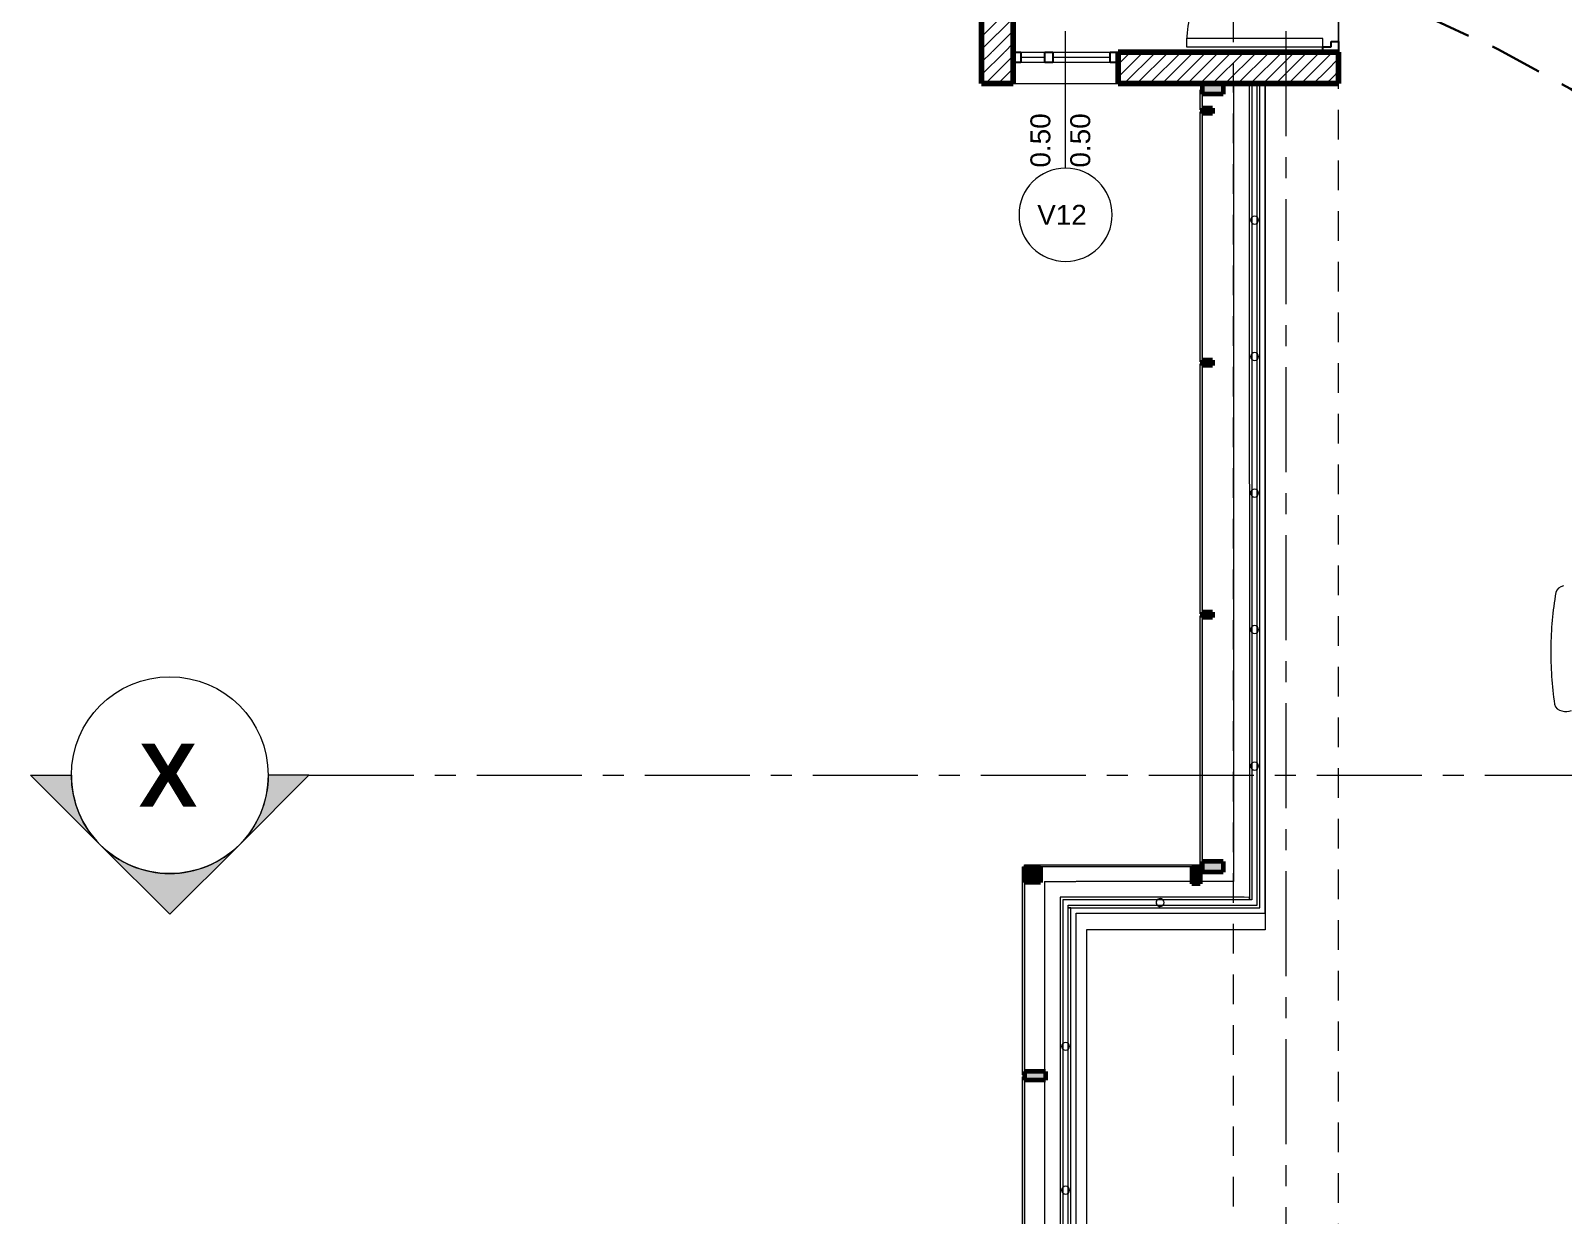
# Model space of a CAD drawing. Header units: inches. Extents: x -19 to 5698, y -728 to 92.
# Drawn here: x 373.34 to 380.64, y 32.31 to 37.95 of the extents above; entities that cross this region are included whole.
import ezdxf

# ---------------------------------------------------------------- set-up
doc = ezdxf.new("R2010")
doc.units = ezdxf.units.IN
doc.header["$MEASUREMENT"] = 0
doc.set_wipeout_variables(frame=1)
for name, pattern in [('HIDDEN', [0.375, 0.25, -0.125]), ('Hidden Line', [0.195611, 0.141111, -0.0545]), ('Punto & Raya', [0.65, 0.5, -0.075, 0, -0.075]), ('Wipeout_Contour', [1, 0, -1])]:
    doc.linetypes.add(name, pattern=pattern)
doc.layers.add('00 conduct tomacorr', color=120, linetype='HIDDEN', lineweight=30)
for name, color, linetype in [('02 _ ARQ _ ALB _ Ejes Generales', 251, 'Continuous'), ('02 _ ARQ _ ALB _ Mobiliario', 7, 'Continuous'), ('02 _ ARQ _ ALB _ Muros Interiores', 7, 'Continuous'), ('02 _ ARQ _ ZON _ Espacio.3D', 7, 'Continuous'), ('08 _ STR _ EXT _ 07 Losa Aligerada', 7, 'Continuous'), ('08 _ STR _ EXT _ 09 Vigas', 251, 'Continuous'), ('Acabado - Muros', 7, 'Continuous'), ('Estructura - 04 MURO', 7, 'Continuous'), ('Interior - Escaleras & Barandillas', 7, 'Continuous'), ('Marcador - Secciones', 7, 'Continuous')]:
    doc.layers.add(name, color=color, linetype=linetype)
doc.styles.add('Estilo_Generado_1', font='swisseb.ttf')
doc.styles.add('Estilo_Generado_4', font='swisse.ttf')
pattern_1 = [(45, (370.000076, 2e-08), (-0.03005204, 0.03005204), [])]

msp = doc.modelspace()

# ---------------------------------------------------------------- hatches: boundary and pattern name
at = {"layer": 'Acabado - Muros', "linetype": 'Continuous', "lineweight": 9}
for points in [[(378.9101, 37.67), (378.9101, 37.575), (378.9201, 37.575), (378.9201, 37.67)], [(378.9101, 37.565), (378.9101, 36.375), (378.9201, 36.375), (378.9201, 37.565)], [(378.9101, 36.365), (378.9101, 35.175), (378.9201, 35.175), (378.9201, 36.365)], [(378.9101, 35.165), (378.9101, 33.975), (378.9201, 33.975), (378.9201, 35.165)], [(378.0651, 33.97), (378.0651, 32.98), (378.0751, 32.98), (378.0751, 33.97)], [(378.8857, 33.98), (378.0751, 33.98), (378.0751, 33.97), (378.8857, 33.97)], [(378.0651, 32.97), (378.0651, 31.98), (378.0751, 31.98), (378.0751, 32.97)]]:
    msp.add_hatch(color=250, dxfattribs=at).paths.add_polyline_path(points)
at = {"layer": 'Acabado - Muros', "linetype": 'Continuous', "lineweight": 0}
for points in [[(379.0201, 37.65), (379.0201, 37.7), (378.9201, 37.7), (378.9201, 37.65)], [(378.9701, 37.5825), (378.9201, 37.5825), (378.9201, 37.5575), (378.9701, 37.5575)], [(378.9701, 36.3825), (378.9201, 36.3825), (378.9201, 36.3575), (378.9701, 36.3575)], [(378.9701, 35.1825), (378.9201, 35.1825), (378.9201, 35.1575), (378.9701, 35.1575)], [(379.0201, 33.995), (378.9201, 33.995), (378.9201, 33.945), (379.0201, 33.945)]]:
    msp.add_hatch(color=254, dxfattribs=at).paths.add_polyline_path(points)
at = {"layer": 'Marcador - Secciones', "linetype": 'Continuous', "lineweight": 13}
for points in [[(373.3417, 34.4067), (373.673, 34.0755, -0.198912), (373.5357, 34.4067)], [(374.6667, 34.4067), (374.4727, 34.4067, -0.198912), (374.3355, 34.0755)], [(373.673, 34.0755), (374.0042, 33.7442), (374.3355, 34.0755, -0.414214)]]:
    msp.add_hatch(color=7, dxfattribs=at).paths.add_polyline_path(points)

# ---------------------------------------------------------------- linework, layer by layer
at = {"layer": '02 _ ARQ _ ALB _ Mobiliario', "color": 175, "linetype": 'Continuous', "lineweight": 13}
for centre, major_axis, start_param, end_param in [((382.2937, 34.9916), (-1.7132, 0.0194), 6.126972, 6.283414), ((380.6449, 35.266), (-0.0419, 0.0005), 4.833319, 6.040606), ((382.2937, 34.9908), (-1.7132, 0.0194), 6.282956, 6.439399), ((380.6391, 34.7539), (-0.0419, 0.0005), 0.242579, 1.449866), ((380.6531, 34.784), (-0.0744, 0.0008), 1.316199, 1.942315)]:
    msp.add_ellipse(centre, major_axis=major_axis, ratio=0.996858, start_param=start_param, end_param=end_param, dxfattribs=at)
at = {"layer": '02 _ ARQ _ ZON _ Espacio.3D', "color": 9, "linetype": 'Continuous', "lineweight": 5, "flags": 128}
msp.add_lwpolyline([(379.5701, 37.85), (379.5701, 38.55), (379.4201, 38.55), (379.42, 39), (379.07, 39), (379.07, 40.95), (378.0201, 40.95), (378.0201, 37.85)], close=True, dxfattribs=at)
at = {"layer": '02 _ ARQ _ ZON _ Espacio.3D', "color": 254, "linetype": 'Continuous', "lineweight": 0, "flags": 128}
msp.add_lwpolyline([(393.5201, 39), (393.0701, 39), (393.0701, 39.4), (392.6701, 39.4), (392.6701, 39.7678), (386.97, 39.7678), (386.97, 39.4), (386.5701, 39.4), (386.57, 39), (386.07, 39), (386.07, 39.9), (381.2701, 39.9), (381.2701, 39.4), (379.57, 39.4), (379.5701, 37.7), (379.22, 37.7), (379.2201, 33.67), (378.3701, 33.67), (378.3701, 29.7)], dxfattribs=at)
at = {"layer": '08 _ STR _ EXT _ 07 Losa Aligerada', "color": 7, "linetype": 'Continuous', "lineweight": 18, "flags": 128}
msp.add_lwpolyline([(393.5701, 39.9), (392.5702, 39.9), (392.5702, 43), (387.0702, 43), (387.0702, 39.9), (386.07, 39.9), (386.07, 40.8), (381.1201, 40.8), (381.1201, 40.95), (378.0201, 40.95), (378.0201, 37.85), (379.0701, 37.85), (379.0701, 33.82), (378.17, 33.82), (378.17, 18.5527), (378.17, 6.3), (392.3198, 6.3), (392.3198, 6.2), (397.1712, 6.2)], dxfattribs=at)
at = {"layer": 'Acabado - Muros', "color": 7, "linetype": 'Continuous', "lineweight": 60}
for p, q in [((379.0201, 37.7), (378.9201, 37.7)), ((378.9201, 37.7), (378.9201, 37.65)), ((379.0201, 37.7), (379.0201, 37.65)), ((379.0201, 37.65), (378.9201, 37.65)), ((378.9201, 37.5825), (378.9201, 37.5575)), ((378.9701, 37.5825), (378.9201, 37.5825)), ((378.9701, 37.5575), (378.9201, 37.5575)), ((378.9701, 37.5825), (378.9701, 37.5575)), ((378.9201, 36.3825), (378.9201, 36.3575)), ((378.9701, 36.3825), (378.9201, 36.3825)), ((378.9701, 36.3575), (378.9201, 36.3575)), ((378.9701, 36.3825), (378.9701, 36.3575)), ((378.9201, 35.1825), (378.9201, 35.1575)), ((378.9701, 35.1825), (378.9201, 35.1825)), ((378.9701, 35.1825), (378.9701, 35.1575)), ((378.9701, 35.1575), (378.9201, 35.1575)), ((378.0751, 33.97), (378.0751, 33.895)), ((378.1501, 33.97), (378.0751, 33.97)), ((378.9107, 33.97), (378.8707, 33.97)), ((378.9201, 33.995), (378.9201, 33.945)), ((379.0201, 33.995), (378.9201, 33.995)), ((379.0201, 33.945), (378.9201, 33.945)), ((379.0201, 33.995), (379.0201, 33.945)), ((378.0751, 32.995), (378.0751, 32.955))]:
    msp.add_line(p, q, dxfattribs=at)
at = {"layer": 'Acabado - Muros', "color": 7, "linetype": 'Continuous', "lineweight": 13, "flags": 128}
for points in [[(378.9101, 37.67), (378.9201, 37.67), (378.9201, 37.575), (378.9101, 37.575)], [(378.9101, 37.565), (378.9201, 37.565), (378.9201, 36.375), (378.9101, 36.375)], [(378.9101, 36.365), (378.9201, 36.365), (378.9201, 35.175), (378.9101, 35.175)], [(378.9101, 35.165), (378.9201, 35.165), (378.9201, 33.975), (378.9101, 33.975)], [(378.0651, 33.97), (378.0751, 33.97), (378.0751, 32.98), (378.0651, 32.98)], [(378.8857, 33.98), (378.8857, 33.97), (378.0751, 33.97), (378.0751, 33.98)], [(378.0651, 32.97), (378.0751, 32.97), (378.0751, 31.98), (378.0651, 31.98)]]:
    msp.add_lwpolyline(points, close=True, dxfattribs=at)
at = {"layer": 'Estructura - 04 MURO', "color": 165, "linetype": 'Continuous', "lineweight": 15}
for p, q in [((378.2701, 37.2969), (378.2701, 37.95)), ((379.4951, 37.915), (378.8451, 37.915)), ((378.8451, 37.915), (378.8451, 37.875)), ((378.0576, 37.85), (378.1713, 37.85)), ((378.0576, 37.825), (378.1713, 37.825)), ((378.2088, 37.85), (378.4826, 37.85)), ((378.2088, 37.825), (378.4826, 37.825)), ((378.1713, 37.8), (378.0576, 37.8)), ((378.4826, 37.8), (378.2088, 37.8))]:
    msp.add_line(p, q, dxfattribs=at)
at = {"layer": 'Estructura - 04 MURO', "color": 165, "linetype": 'Continuous', "lineweight": 25}
for p, q in [((379.5351, 37.9), (379.5701, 37.9)), ((378.0576, 37.85), (378.0576, 37.8)), ((378.1713, 37.8), (378.1713, 37.85)), ((378.1713, 37.85), (378.1901, 37.85)), ((378.1901, 37.85), (378.2088, 37.85)), ((378.2088, 37.85), (378.2088, 37.8)), ((378.4826, 37.8), (378.4826, 37.85)), ((378.1901, 37.8), (378.1713, 37.8)), ((378.2088, 37.8), (378.1901, 37.8))]:
    msp.add_line(p, q, dxfattribs=at)
at = {"layer": 'Estructura - 04 MURO', "color": 251, "linetype": 'Continuous', "lineweight": 13, "flags": 128}
msp.add_lwpolyline([(378.0482, 37.075, 1), (378.492, 37.075, 1)], format="xyb", close=True, dxfattribs=at)
at = {"layer": 'Marcador - Secciones', "color": 7, "linetype": 'Continuous', "lineweight": 13, "flags": 128}
for points in [[(373.3417, 34.4067), (373.5357, 34.4067, 0.198912), (373.673, 34.0755)], [(374.6667, 34.4067), (374.4727, 34.4067, -0.198912), (374.3355, 34.0755)], [(373.673, 34.0755, 0.414214), (374.3355, 34.0755), (374.0042, 33.7442)]]:
    msp.add_lwpolyline(points, format="xyb", close=True, dxfattribs=at)
at = {"layer": 'Marcador - Secciones', "color": 7, "linetype": 'Continuous', "lineweight": 13}
msp.add_circle((374.0042, 34.4067), 0.4685, dxfattribs=at)

# ---------------------------------------------------------------- texts
at = {"layer": 'Estructura - 04 MURO', "color": 251, "lineweight": 25, "char_height": 0.095, "attachment_point": 7, "style": 'Estilo_Generado_4'}
for s, insert, rotation in [('\\A1;{\\pql;\\pt0;\\fSwis721 Ex BT|b0|i0|c0|p34;0.50\\fSwis721 Ex BT|b0|i0|c0|p34;\\A1{\\H.66x;\\S^  ;}\\fSwis721 Ex BT|b0|i0|c0|p34;\\fSwis721 Ex BT|b0|i0|c0|p34;}', (378.2251, 37.3), 89.99999), ('\\A1;{\\pql;\\pt0;\\fSwis721 Ex BT|b0|i0|c0|p34;0.50\\fSwis721 Ex BT|b0|i0|c0|p34;\\A1{\\H.66x;\\S^  ;}\\fSwis721 Ex BT|b0|i0|c0|p34;\\fSwis721 Ex BT|b0|i0|c0|p34;}', (378.4151, 37.3), 89.99999), ('\\A1;{\\pql;\\pt0;\\fSwis721 Ex BT|b0|i0|c0|p34;V12\\fSwis721 Ex BT|b0|i0|c0|p34;\\fSwis721 Ex BT|b0|i0|c0|p34;\\fSwis721 Ex BT|b0|i0|c0|p34;}', (378.135, 37.0275), 359.99999)]:
    msp.add_mtext(s, dxfattribs=dict(at, insert=insert, rotation=rotation))
at = {"layer": 'Marcador - Secciones', "color": 5, "lineweight": 25, "insert": (373.8561, 34.2567), "char_height": 0.3, "attachment_point": 7, "style": 'Estilo_Generado_1'}
msp.add_mtext('\\A1;{\\pql;\\pt0;\\fSwis721 Ex BT|b1|i0|c0|p34;X}', dxfattribs=at)

# ---------------------------------------------------------------- next in the draw order: wipeouts: each hides what was drawn before it
at = {"color": 254, "linetype": 'Wipeout_Contour', "lineweight": 0, "ltscale": 9673.556567}
msp.add_wipeout([(378.32, 33.9), (378.17, 33.9), (378.32, 33.75)], dxfattribs=at).dxf.layer = '02 _ ARQ _ ALB _ Muros Interiores'
at = {"color": 254, "linetype": 'Wipeout_Contour', "lineweight": 0, "ltscale": 9676.256486}
msp.add_wipeout([(379.2201, 33.9), (379.0701, 33.9), (379.2201, 33.75)], dxfattribs=at).dxf.layer = '02 _ ARQ _ ALB _ Muros Interiores'
at = {"color": 254, "linetype": 'Wipeout_Contour', "lineweight": 0, "ltscale": 9672.775598}
msp.add_wipeout([(378.0201, 37.85), (377.8701, 37.7), (378.0201, 37.7)], dxfattribs=at).dxf.layer = 'Estructura - 04 MURO'
at = {"color": 254, "linetype": 'Wipeout_Contour', "lineweight": 0, "ltscale": 9678.275115}
msp.add_wipeout([(379.4201, 37.85), (379.4201, 37.7), (379.5701, 37.7)], dxfattribs=at).dxf.layer = 'Estructura - 04 MURO'

# ---------------------------------------------------------------- next in the draw order: hatches: boundary and pattern name
at = {"layer": 'Estructura - 04 MURO', "linetype": 'Continuous', "lineweight": 5}
h = msp.add_hatch(dxfattribs=at)
h.set_pattern_fill('LADRILLO_COMÚN_0002', color=250, style=0, pattern_type=2)
h.set_pattern_definition(pattern_1)
h.paths.add_polyline_path([(378.0201, 37.85), (377.8701, 37.7), (378.0201, 37.7)])
h = msp.add_hatch(dxfattribs=at)
h.set_pattern_fill('LADRILLO_COMÚN_0002', color=250, style=0, pattern_type=2)
h.set_pattern_definition(pattern_1)
h.paths.add_polyline_path([(379.4201, 37.85), (379.4201, 37.7), (379.5701, 37.7)])

# ---------------------------------------------------------------- next in the draw order: wipeouts: each hides what was drawn before it
at = {"color": 254, "linetype": 'Wipeout_Contour', "lineweight": 0, "ltscale": 9674.394457}
msp.add_wipeout([(378.17, 33.75), (378.32, 33.75), (378.17, 33.9)], dxfattribs=at).dxf.layer = '02 _ ARQ _ ALB _ Muros Interiores'
at = {"color": 254, "linetype": 'Wipeout_Contour', "lineweight": 0, "ltscale": 9677.094373}
msp.add_wipeout([(379.0701, 33.9), (379.0701, 33.75), (379.2201, 33.75)], dxfattribs=at).dxf.layer = '02 _ ARQ _ ALB _ Muros Interiores'

# ---------------------------------------------------------------- next in the draw order: hatches: boundary and pattern name
at = {"layer": 'Acabado - Muros', "linetype": 'Continuous', "lineweight": 13}
msp.add_hatch(color=253, dxfattribs=at).paths.add_polyline_path([(378.1501, 33.97), (378.0751, 33.97), (378.0751, 33.895), (378.1501, 33.895)])

# ---------------------------------------------------------------- next in the draw order: linework, layer by layer
at = {"layer": '02 _ ARQ _ ALB _ Muros Interiores', "color": 7, "linetype": 'Continuous', "lineweight": 13, "flags": 128}
for points in [[(378.17, 33.9), (378.32, 33.9)], [(379.2201, 33.75), (379.2201, 33.9)]]:
    msp.add_lwpolyline(points, dxfattribs=at)
at = {"layer": 'Acabado - Muros', "color": 7, "linetype": 'Continuous', "lineweight": 60}
for p, q in [((378.1501, 33.97), (378.1501, 33.895)), ((378.1501, 33.895), (378.0751, 33.895))]:
    msp.add_line(p, q, dxfattribs=at)
at = {"layer": 'Interior - Escaleras & Barandillas', "color": 161, "linetype": 'Continuous', "lineweight": 13}
for p, q in [((378.2701, 33.8254), (378.245, 33.8254)), ((378.2826, 33.8254), (378.2701, 33.8254)), ((379.1201, 33.825), (379.1076, 33.825)), ((379.1451, 33.8249), (379.1201, 33.825)), ((379.1451, 33.8124), (379.1451, 33.8249)), ((379.1951, 33.7999), (379.1951, 33.8124)), ((379.1951, 33.7749), (379.1951, 33.7999)), ((379.1075, 33.775), (379.12, 33.775)), ((379.12, 33.775), (379.145, 33.7749)), ((379.145, 33.7749), (379.1951, 33.7749))]:
    msp.add_line(p, q, dxfattribs=at)

# ---------------------------------------------------------------- next in the draw order: wipeouts: each hides what was drawn before it
at = {"color": 254, "linetype": 'Wipeout_Contour', "lineweight": 0, "ltscale": 12898.40339}
msp.add_wipeout([(378.17, 20.1393), (378.32, 20.1393), (378.32, 33.75), (378.17, 33.75)], dxfattribs=at).dxf.layer = '02 _ ARQ _ ALB _ Muros Interiores'
at = {"color": 254, "linetype": 'Wipeout_Contour', "lineweight": 0, "ltscale": 9672.775598}
msp.add_wipeout([(378.0201, 37.85), (377.8701, 37.7), (378.0201, 37.7)], dxfattribs=at).dxf.layer = 'Estructura - 04 MURO'
at = {"color": 254, "linetype": 'Wipeout_Contour', "lineweight": 0, "ltscale": 9677.43864}
msp.add_wipeout([(379.4201, 37.85), (379.5701, 37.7), (379.5701, 37.85)], dxfattribs=at).dxf.layer = 'Estructura - 04 MURO'

# ---------------------------------------------------------------- next in the draw order: hatches: boundary and pattern name
at = {"layer": 'Acabado - Muros', "linetype": 'Continuous', "lineweight": 0}
msp.add_hatch(color=254, dxfattribs=at).paths.add_polyline_path([(378.1751, 32.995), (378.0751, 32.995), (378.0751, 32.955), (378.1751, 32.955)])
at = {"layer": 'Estructura - 04 MURO', "linetype": 'Continuous', "lineweight": 5}
h = msp.add_hatch(dxfattribs=at)
h.set_pattern_fill('LADRILLO_COMÚN_0002', color=250, style=0, pattern_type=2)
h.set_pattern_definition(pattern_1)
h.paths.add_polyline_path([(378.0201, 37.85), (377.8701, 37.7), (378.0201, 37.7)])
h = msp.add_hatch(dxfattribs=at)
h.set_pattern_fill('LADRILLO_COMÚN_0002', color=250, style=0, pattern_type=2)
h.set_pattern_definition(pattern_1)
h.paths.add_polyline_path([(379.4201, 37.85), (379.5701, 37.7), (379.5701, 37.85)])

# ---------------------------------------------------------------- next in the draw order: linework, layer by layer
at = {"layer": '02 _ ARQ _ ALB _ Muros Interiores', "color": 7, "linetype": 'Continuous', "lineweight": 13, "flags": 128}
for points in [[(378.17, 33.9), (378.17, 20.1393)], [(378.32, 20.0239), (378.32, 33.75)]]:
    msp.add_lwpolyline(points, dxfattribs=at)
at = {"layer": '08 _ STR _ EXT _ 09 Vigas', "color": 251, "linetype": 'Hidden Line', "lineweight": 13, "true_color": 0x636466}
msp.add_line((379.57, 30.2), (379.57, 39.4), dxfattribs=at)
at = {"layer": 'Acabado - Muros', "color": 7, "linetype": 'Continuous', "lineweight": 60}
for p, q in [((378.1751, 32.995), (378.0751, 32.995)), ((378.1751, 32.995), (378.1751, 32.955)), ((378.1751, 32.955), (378.0751, 32.955))]:
    msp.add_line(p, q, dxfattribs=at)
at = {"layer": 'Estructura - 04 MURO', "color": 165, "linetype": 'Continuous', "lineweight": 15}
for p, q in [((379.4951, 37.875), (379.4951, 37.915)), ((378.8451, 37.875), (379.4951, 37.875))]:
    msp.add_line(p, q, dxfattribs=at)
at = {"layer": 'Estructura - 04 MURO', "color": 165, "linetype": 'Continuous', "lineweight": 25}
for p, q in [((379.5351, 37.875), (379.5351, 37.9)), ((379.5701, 37.9), (379.5701, 37.85)), ((379.4951, 37.85), (379.4951, 37.875)), ((379.4951, 37.875), (379.5351, 37.875)), ((379.5701, 37.85), (379.4951, 37.85))]:
    msp.add_line(p, q, dxfattribs=at)
at = {"layer": 'Estructura - 04 MURO', "color": 7, "linetype": 'Continuous', "lineweight": 80}
for p, q in [((379.4951, 37.85), (379.4201, 37.85)), ((379.4951, 37.85), (379.4201, 37.85)), ((379.5701, 37.85), (379.4951, 37.85)), ((379.5701, 37.85), (379.4951, 37.85)), ((379.5701, 37.85), (379.4951, 37.85))]:
    msp.add_line(p, q, dxfattribs=at)
at = {"layer": 'Estructura - 04 MURO', "color": 7, "linetype": 'Continuous', "lineweight": 80, "flags": 128}
for points in [[(379.5701, 37.7), (379.5701, 37.85)], [(379.5701, 37.7), (379.4201, 37.7)]]:
    msp.add_lwpolyline(points, dxfattribs=at)
at = {"layer": 'Estructura - 04 MURO', "color": 165, "linetype": 'Continuous', "lineweight": 15}
msp.add_arc((379.4951, 37.875), 0.65, 90, 180, dxfattribs=at)
at = {"layer": 'Interior - Escaleras & Barandillas', "color": 161, "linetype": 'Continuous', "lineweight": 13}
for p, q in [((378.245, 33.8254), (378.245, 33.7754)), ((378.2575, 33.8129), (378.2575, 6.3875)), ((378.2575, 33.8129), (378.2575, 6.3875)), ((378.2575, 33.8129), (378.2575, 6.3875)), ((378.245, 33.7754), (378.245, 33.7504)), ((378.245, 33.7504), (378.245, 33.7379)), ((378.245, 33.7379), (378.245, 6.4125)), ((378.2825, 6.4125), (378.2825, 33.7879)), ((378.2825, 6.4125), (378.2825, 33.7879)), ((378.2825, 6.4125), (378.2825, 33.7879))]:
    msp.add_line(p, q, dxfattribs=at)
at = {"layer": 'Interior - Escaleras & Barandillas', "color": 161, "linetype": 'Continuous', "lineweight": 13, "flags": 128}
for points in [[(378.2888, 33.1154, 1), (378.2513, 33.1154, 1)], [(378.2888, 32.4304, 1), (378.2513, 32.4304, 1)]]:
    msp.add_lwpolyline(points, format="xyb", close=True, dxfattribs=at)

# ---------------------------------------------------------------- next in the draw order: wipeouts: each hides what was drawn before it
at = {"color": 254, "linetype": 'Wipeout_Contour', "lineweight": 0, "ltscale": 12900.433976}
msp.add_wipeout([(378.32, 33.75), (379.0701, 33.75), (379.0701, 33.9), (378.32, 33.9)], dxfattribs=at).dxf.layer = '02 _ ARQ _ ALB _ Muros Interiores'
at = {"color": 254, "linetype": 'Wipeout_Contour', "lineweight": 0, "ltscale": 9672.775598}
msp.add_wipeout([(378.0201, 37.85), (377.8701, 37.7), (378.0201, 37.7)], dxfattribs=at).dxf.layer = 'Estructura - 04 MURO'

# ---------------------------------------------------------------- next in the draw order: hatches: boundary and pattern name
at = {"layer": 'Acabado - Muros', "linetype": 'Continuous', "lineweight": 0}
msp.add_hatch(color=254, dxfattribs=at).paths.add_polyline_path([(378.8707, 33.89), (378.9107, 33.89), (378.9107, 33.97), (378.8707, 33.97)])
at = {"layer": 'Estructura - 04 MURO', "linetype": 'Continuous', "lineweight": 5}
h = msp.add_hatch(dxfattribs=at)
h.set_pattern_fill('LADRILLO_COMÚN_0002', color=250, style=0, pattern_type=2)
h.set_pattern_definition(pattern_1)
h.paths.add_polyline_path([(378.0201, 37.85), (377.8701, 37.7), (378.0201, 37.7)])

# ---------------------------------------------------------------- next in the draw order: linework, layer by layer
at = {"layer": '02 _ ARQ _ ALB _ Muros Interiores', "color": 7, "linetype": 'Continuous', "lineweight": 13, "flags": 128}
for points in [[(379.0701, 33.9), (378.32, 33.9)], [(378.32, 33.75), (379.2201, 33.75)]]:
    msp.add_lwpolyline(points, dxfattribs=at)
at = {"layer": 'Acabado - Muros', "color": 7, "linetype": 'Continuous', "lineweight": 60}
for p, q in [((378.8707, 33.97), (378.8707, 33.89)), ((378.9107, 33.97), (378.9107, 33.89)), ((378.9107, 33.89), (378.8707, 33.89))]:
    msp.add_line(p, q, dxfattribs=at)
at = {"layer": 'Interior - Escaleras & Barandillas', "color": 161, "linetype": 'Continuous', "lineweight": 13}
for p, q in [((379.1576, 33.8124), (378.2575, 33.8129)), ((379.1576, 33.8124), (378.2575, 33.8129)), ((379.1576, 33.8124), (378.2575, 33.8129)), ((379.1076, 33.825), (378.2826, 33.8254)), ((378.2825, 33.7879), (379.1826, 33.7874)), ((378.2825, 33.7879), (379.1826, 33.7874)), ((378.2825, 33.7879), (379.1826, 33.7874)), ((378.295, 33.7754), (378.2825, 33.7754)), ((378.2825, 33.7754), (379.1075, 33.775)), ((378.295, 33.7504), (378.295, 33.7754)), ((378.295, 33.7379), (378.295, 33.7504)), ((378.295, 6.4125), (378.295, 33.7379))]:
    msp.add_line(p, q, dxfattribs=at)
at = {"layer": 'Interior - Escaleras & Barandillas', "color": 161, "linetype": 'Continuous', "lineweight": 13, "flags": 128}
msp.add_lwpolyline([(378.72, 33.7814, 1), (378.7201, 33.8189, 1)], format="xyb", close=True, dxfattribs=at)

# ---------------------------------------------------------------- next in the draw order: wipeouts: each hides what was drawn before it
at = {"color": 254, "linetype": 'Wipeout_Contour', "lineweight": 0, "ltscale": 12902.321376}
msp.add_wipeout([(379.2201, 33.9), (379.22, 37.7), (379.07, 37.7), (379.0701, 33.9)], dxfattribs=at).dxf.layer = '02 _ ARQ _ ALB _ Muros Interiores'
at = {"color": 254, "linetype": 'Wipeout_Contour', "lineweight": 0, "ltscale": 9672.775598}
msp.add_wipeout([(378.0201, 37.85), (377.8701, 37.7), (378.0201, 37.7)], dxfattribs=at).dxf.layer = 'Estructura - 04 MURO'

# ---------------------------------------------------------------- next in the draw order: hatches: boundary and pattern name
at = {"layer": 'Estructura - 04 MURO', "linetype": 'Continuous', "lineweight": 5}
h = msp.add_hatch(dxfattribs=at)
h.set_pattern_fill('LADRILLO_COMÚN_0002', color=250, style=0, pattern_type=2)
h.set_pattern_definition(pattern_1)
h.paths.add_polyline_path([(378.0201, 37.85), (377.8701, 37.7), (378.0201, 37.7)])

# ---------------------------------------------------------------- next in the draw order: linework, layer by layer
at = {"layer": '02 _ ARQ _ ALB _ Muros Interiores', "color": 7, "linetype": 'Continuous', "lineweight": 13, "flags": 128}
for points in [[(379.07, 37.7), (379.22, 37.7)], [(379.07, 37.7), (379.0701, 33.9)], [(379.2201, 33.9), (379.22, 37.7)]]:
    msp.add_lwpolyline(points, dxfattribs=at)
at = {"layer": 'Interior - Escaleras & Barandillas', "color": 161, "linetype": 'Continuous', "lineweight": 13, "flags": 128}
for points in [[(379.1888, 37.05, 1), (379.1513, 37.05, 1)], [(379.1888, 36.4, 1), (379.1513, 36.4, 1)], [(379.1888, 35.7499, 1), (379.1513, 35.7499, 1)], [(379.1888, 35.0999, 1), (379.1513, 35.0999, 1)], [(379.1888, 34.4499, 1), (379.1513, 34.4499, 1)]]:
    msp.add_lwpolyline(points, format="xyb", close=True, dxfattribs=at)
at = {"layer": 'Marcador - Secciones', "color": 251, "linetype": 'Punto & Raya', "lineweight": 13, "true_color": 0x636466}
msp.add_line((374.6667, 34.4067), (425.9403, 34.4067), dxfattribs=at)

# ---------------------------------------------------------------- next in the draw order: wipeouts: each hides what was drawn before it
at = {"color": 254, "linetype": 'Wipeout_Contour', "lineweight": 0, "ltscale": 12897.689017}
msp.add_wipeout([(378.0201, 37.85), (378.0201, 40.95), (377.8701, 40.95), (377.8701, 37.85)], dxfattribs=at).dxf.layer = 'Estructura - 04 MURO'
at = {"color": 254, "linetype": 'Wipeout_Contour', "lineweight": 0, "ltscale": 12901.709399}
msp.add_wipeout([(378.5201, 37.7), (379.4201, 37.7), (379.4201, 37.85), (378.5201, 37.85)], dxfattribs=at).dxf.layer = 'Estructura - 04 MURO'

# ---------------------------------------------------------------- next in the draw order: hatches: boundary and pattern name
at = {"layer": 'Estructura - 04 MURO', "linetype": 'Continuous', "lineweight": 5}
h = msp.add_hatch(dxfattribs=at)
h.set_pattern_fill('LADRILLO_COMÚN_0002', color=250, style=0, pattern_type=2)
h.set_pattern_definition(pattern_1)
h.paths.add_polyline_path([(378.0201, 37.85), (378.0201, 40.95), (377.8701, 40.95), (377.8701, 37.85)])
h = msp.add_hatch(dxfattribs=at)
h.set_pattern_fill('LADRILLO_COMÚN_0002', color=250, style=0, pattern_type=2)
h.set_pattern_definition(pattern_1)
h.paths.add_polyline_path([(378.5201, 37.7), (379.4201, 37.7), (379.4201, 37.85), (378.5201, 37.85)])

# ---------------------------------------------------------------- next in the draw order: linework, layer by layer
at = {"layer": '02 _ ARQ _ ALB _ Ejes Generales', "color": 251, "linetype": 'Punto & Raya', "lineweight": 13, "true_color": 0x636466}
msp.add_line((379.32, 3.05), (379.32, 44.9), dxfattribs=at)
at = {"layer": '08 _ STR _ EXT _ 09 Vigas', "color": 251, "linetype": 'Hidden Line', "lineweight": 13, "true_color": 0x636466}
msp.add_line((379.07, 29.7), (379.07, 39.9), dxfattribs=at)
at = {"layer": 'Estructura - 04 MURO', "color": 165, "linetype": 'Continuous', "lineweight": 25}
for p, q in [((378.4826, 37.85), (378.5201, 37.85)), ((378.5201, 37.8), (378.4826, 37.8))]:
    msp.add_line(p, q, dxfattribs=at)
at = {"layer": 'Estructura - 04 MURO', "color": 7, "linetype": 'Continuous', "lineweight": 80}
for p, q in [((378.5201, 37.8), (378.5201, 37.85)), ((378.5201, 37.8), (378.5201, 37.85)), ((378.5201, 37.8), (378.5201, 37.85)), ((378.5201, 37.7), (378.5201, 37.8)), ((378.5201, 37.7), (378.5201, 37.8))]:
    msp.add_line(p, q, dxfattribs=at)
at = {"layer": 'Estructura - 04 MURO', "color": 7, "linetype": 'Continuous', "lineweight": 80, "flags": 128}
for points in [[(379.4201, 37.85), (378.5201, 37.85)], [(378.5201, 37.7), (379.4201, 37.7)]]:
    msp.add_lwpolyline(points, dxfattribs=at)
at = {"layer": 'Interior - Escaleras & Barandillas', "color": 161, "linetype": 'Continuous', "lineweight": 13}
for p, q in [((379.145, 37.7), (379.1451, 33.8124)), ((379.195, 37.7), (379.145, 37.7)), ((379.1825, 37.7), (379.1575, 37.7)), ((379.1575, 37.7), (379.1576, 33.8124)), ((379.1825, 37.7), (379.1575, 37.7)), ((379.1575, 37.7), (379.1576, 33.8124)), ((379.1825, 37.7), (379.1575, 37.7)), ((379.1575, 37.7), (379.1576, 33.8124)), ((379.1826, 33.7874), (379.1825, 37.7)), ((379.1826, 33.7874), (379.1825, 37.7)), ((379.1826, 33.7874), (379.1825, 37.7)), ((379.1951, 33.8124), (379.195, 37.7))]:
    msp.add_line(p, q, dxfattribs=at)

# ---------------------------------------------------------------- next in the draw order: wipeouts: each hides what was drawn before it
at = {"color": 254, "linetype": 'Wipeout_Contour', "lineweight": 0, "ltscale": 9673.639012}
msp.add_wipeout([(377.8701, 37.85), (377.8701, 37.7), (378.0201, 37.85)], dxfattribs=at).dxf.layer = 'Estructura - 04 MURO'

# ---------------------------------------------------------------- next in the draw order: hatches: boundary and pattern name
at = {"layer": 'Estructura - 04 MURO', "linetype": 'Continuous', "lineweight": 5}
h = msp.add_hatch(dxfattribs=at)
h.set_pattern_fill('LADRILLO_COMÚN_0002', color=250, style=0, pattern_type=2)
h.set_pattern_definition(pattern_1)
h.paths.add_polyline_path([(377.8701, 37.85), (377.8701, 37.7), (378.0201, 37.85)])

# ---------------------------------------------------------------- next in the draw order: linework, layer by layer
at = {"layer": '00 conduct tomacorr'}
msp.add_arc((377.8772, 32.9818, 0), 5.4631, 21.67686, 88.50165, dxfattribs=at)
at = {"layer": 'Estructura - 04 MURO', "color": 7, "linetype": 'Continuous', "lineweight": 80}
for p, q in [((378.0201, 37.8), (378.0201, 37.85)), ((378.0201, 37.8), (378.0201, 37.85)), ((378.0201, 37.8), (378.0201, 37.85)), ((378.0201, 37.7), (378.0201, 37.8)), ((378.0201, 37.7), (378.0201, 37.8))]:
    msp.add_line(p, q, dxfattribs=at)
at = {"layer": 'Estructura - 04 MURO', "color": 165, "linetype": 'Continuous', "lineweight": 15}
for p, q in [((378.0201, 37.85), (378.5201, 37.85)), ((378.0201, 37.7), (378.5201, 37.7))]:
    msp.add_line(p, q, dxfattribs=at)
at = {"layer": 'Estructura - 04 MURO', "color": 165, "linetype": 'Continuous', "lineweight": 25}
for p, q in [((378.0201, 37.85), (378.0576, 37.85)), ((378.0576, 37.8), (378.0201, 37.8))]:
    msp.add_line(p, q, dxfattribs=at)
at = {"layer": 'Estructura - 04 MURO', "color": 7, "linetype": 'Continuous', "lineweight": 80, "flags": 128}
for points in [[(377.8701, 41.1), (377.8701, 37.7)], [(378.0201, 37.85), (378.0201, 40.95)], [(377.8701, 37.7), (378.0201, 37.7)]]:
    msp.add_lwpolyline(points, dxfattribs=at)

doc.saveas('drawing.dxf')
